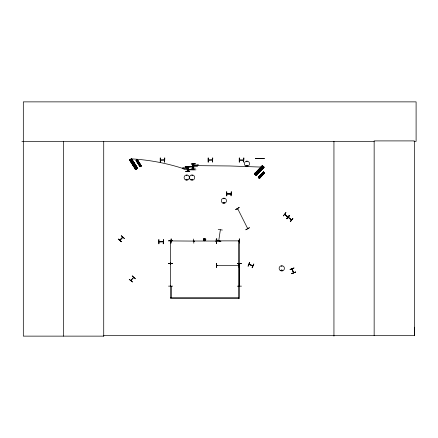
<?xml version="1.0" encoding="UTF-8"?>
<svg xmlns="http://www.w3.org/2000/svg" width="438" height="438" viewBox="0 0 438 438"><rect width="100%" height="100%" fill="white"/><g stroke="black" fill="none" stroke-linecap="round" stroke-linejoin="round"><path stroke-width="0.66" d="M291.533 219.876L288.357 217.215M414.052 141.359L416.1 141.359L416.1 101.868L23.313 101.868L23.313 336.132L103.784 336.132L103.729 335.672L414.353 335.672L414.414 327.202M291.976 268.992L293.526 272.797L291.938 268.899M292.086 269.26L292.124 268.839M293.487 272.305L293.504 272.748M218.212 229.413L222.351 230.032M218.721 240.851L220.358 229.835M170.732 264.125L170.546 263.709M239.46 264.152L239.471 263.769L239.466 286.069M186.331 179.52C188.329 178.381 186.205 180.587 186.55 179.848M186.938 175.446L186.517 175.331L186.966 175.392M191.68 179.52C192.731 178.299 192.304 180.73 191.718 179.618M191.8 179.52C192.55 178.578 192.216 180.544 191.844 179.46M223.626 202.619C224.13 203.643 224.245 201.907 223.687 202.57M224.294 202.799C223.594 201.343 223.375 203.801 224.229 202.882M246.725 161.507L247.174 161.447L246.753 161.562M246.704 165.635C247.492 164.715 246.966 166.719 246.709 165.498M247.344 165.745C246.474 164.381 246.682 166.648 247.224 165.903M281.393 270.197C282.203 271.784 282.176 268.828 281.42 270.399M282.023 270.366C281.497 269.271 281.497 271.341 282.056 270.23M204.415 240.309L204.502 239.466L204.064 240.15L205.115 240.057L205.022 239.006L203.977 239.099L204.064 240.15M204.568 239.46L204.672 238.847M170.71 241.267L170.689 240.856M170.524 263.796L170.546 264.169M170.71 264.114L170.705 263.764L170.546 264.13M170.71 286.03L170.541 285.696L170.546 286.118M133.793 277.478L130.885 280.391M248.204 266.227L249.676 262.307M248.007 266.151L249.534 262.252M252.77 265.943L252.825 265.663L249.08 264.224M252.129 267.766L253.843 263.939L252.102 267.755M186.489 179.383C186.676 180.494 187.322 178.863 186.561 179.345M224.081 198.666C223.692 197.691 223.741 199.438 224.081 198.458M281.979 266.288L281.618 266.014L281.837 266.375M193.065 166.237L193.525 166.237M237.67 208.641L247.684 228.592L247.344 228.247M170.541 262.805L170.546 263.271M170.71 263.26L170.689 262.849M159.098 241.831L163.193 241.76L159.032 241.853M171.17 240.933L193.585 241.081M194.237 241.228L193.881 241.009L216.268 241.042M216.257 241.207L215.808 241.19L216.18 240.999M217.067 265.554L216.602 265.554M239.23 241.015L238.787 240.845M160.428 159.98L164.6 159.958L160.483 160.138M208.335 159.98L212.507 159.958L208.389 160.138M239.438 159.98L243.627 160.127L239.427 160.171M226.939 193.93L231.05 193.935L226.939 193.7M293.652 272.677L292.173 268.916M119.935 240.221L122.678 237.177M120.286 240.144C118.775 240.544 123.631 236.46 122.399 237.489M192.244 175.556L191.888 175.277L192.266 175.496M192.298 179.646L192.019 179.766M159.01 241.639L163.193 241.612M193.207 240.916L193.541 240.933M193.903 241.042L194.237 241.207M194.269 241.201L193.946 241.228M216.213 241.201L215.89 240.999M216.815 240.873L217.281 240.867L216.826 241.042M216.87 240.856L217.226 240.856M238.551 265.412L239.006 265.576L238.639 265.368M288.242 217.39L291.478 220.018L288.297 217.357M286.611 218.578L289.299 215.37L289.655 215.666L286.967 218.88L286.611 218.578L289.343 215.408M286.791 218.726L289.48 215.518M290.224 221.601L292.885 218.376M290.339 221.699L292.863 218.354L290.356 221.716M204.623 239.487L205.022 239.006M120.061 240.391L122.832 237.292M121.512 241.743L118.233 239.132L121.507 241.749M124.299 238.617L121.211 235.786M135.26 278.798L132.172 275.973M130.885 280.451L133.645 277.358M132.473 281.924L129.194 279.313L132.435 281.968M262.346 165.613L254.533 173.826L262.307 165.58L264.07 167.239M254.609 173.902L262.428 165.69M254.692 173.985L262.51 165.772M254.724 174.012L262.548 165.805M254.823 174.11L262.608 165.865M254.889 174.171L262.707 165.958L254.905 174.187M255.447 173.782L262.844 166.084M255.146 174.401L255.606 174.839M255.759 174.981L263.534 166.73M256.411 174.68L263.775 166.96M256.016 175.227L263.829 167.015M256.049 175.26L263.868 167.048M256.148 175.353L263.95 167.124M256.214 175.419L264.032 167.206M264.059 167.234L256.252 175.452L254.494 173.793M258.256 177.363L263.452 171.866L264.618 172.966L259.406 178.447L258.234 177.335M258.321 177.423L263.523 171.931M258.387 177.483L263.577 171.986M258.453 177.549L263.643 172.046M258.519 177.609L263.72 172.123M258.59 177.675L263.796 172.194M258.666 177.74L258.973 178.036M258.825 177.757L259.115 177.538M259.05 178.107L264.267 172.632M259.126 178.178L264.349 172.714L259.203 178.255M259.247 178.293L264.421 172.78M259.323 178.37L264.53 172.879M259.4 178.441L264.596 172.944M136.497 168.854L136.273 168.466M239.296 263.786L239.301 264.163M131.444 158.813L129.549 160.029L135.676 169.566L137.707 168.252M130.305 160.91L132.068 159.777M130.721 161.556L132.484 160.423M131.345 162.525L133.103 161.392M131.893 163.385L133.656 162.252M136.421 160.998L137.598 160.248M136.7 161.43L137.877 160.675M132.517 164.354L134.274 163.221M137.116 162.076L138.288 161.321M137.483 162.651L138.654 161.896M137.899 163.297L139.07 162.542M135.183 168.504L136.946 167.371M135.068 168.964L137.417 167.458M139.678 166.068L140.85 165.312M135.112 169.041L137.461 167.53M136.207 168.471L136.497 168.307M139.596 166.374L141.162 165.367M136.475 168.887L136.711 168.734M141.359 165.898L140.007 166.774L135.944 160.396L137.269 159.536L141.354 165.903M235.66 209.506L239.307 207.442L235.682 209.556M237.653 208.614L237.697 209.052M237.637 208.986L237.631 208.608M245.855 229.769L249.485 227.672L245.86 229.786M193.503 166.298L193.525 165.947M290.022 269.419L293.925 267.903M290.087 269.578L293.98 268.045M295.546 272.02L291.724 273.745L295.535 271.993M291.664 273.586L295.557 272.047M203.845 239.832L204.431 239.619M204.655 239.537L205.247 239.323M193.612 239.022L193.815 243.205M216.805 238.852L216.596 243.041L216.772 238.852M216.514 243.205L216.257 239.022L216.498 243.205M239.449 238.852L239.455 243.035M158.764 239.624L158.808 243.807M168.526 240.812L172.709 240.61L168.526 240.873M171.214 240.933L171.636 241.075L171.187 241.103M193.541 241.081L193.207 241.103M217.237 240.873L216.859 240.873L239.23 240.873M238.809 240.873L239.186 240.873M168.526 263.342L172.709 263.315M168.52 263.506L172.709 263.462M168.526 263.66L172.709 263.665M239.028 263.391L239.055 267.574M237.276 263.523L241.458 263.517M237.276 263.698L241.464 263.671M217.067 265.406L216.602 265.412L238.973 265.373M217.024 265.406L216.646 265.554L217.024 265.554M168.526 286.134L172.709 286.134M241.464 286.14L237.276 286.195M21.9 141.523L23.313 141.518M23.313 141.359L374.151 141.359M160.193 157.959L160.215 162.148M208.105 157.959L208.121 162.148M212.753 157.959L212.523 162.148L212.731 157.959M255.403 158.512L259.619 158.512L255.403 158.556M264.207 158.529L259.997 158.529L264.207 158.578M164.611 162.148L164.825 157.959M239.438 162.148L239.383 157.959M192.857 165.104L197.379 165.044M192.857 165.219L197.379 165.279M193.065 165.86L193.525 165.86M193.065 166.035L193.525 166.035M193.065 166.15L193.525 166.15M193.065 166.325L193.525 166.325M189.375 166.539L197.576 166.539M193.016 166.632L193.421 166.654L193.016 166.862M193.421 166.675L185.602 166.966L189.785 166.736M193.421 166.818L185.006 166.823L190.316 166.873M183.61 168.011L187.097 168.011L183.61 168.247M187.097 168.072L188.132 168.072M187.097 168.187L188.132 168.187M191.203 168.197L195.386 168.214M187.459 168.827L187.924 168.827M187.88 168.915L187.519 168.882L187.546 169.249M187.459 169.002L187.924 169.002M187.459 169.117L187.924 169.117M187.459 169.292L187.924 169.292M183.774 169.506L191.975 169.506M187.568 169.643L194.428 169.785M187.568 169.807L195.983 169.84M226.835 193.979L231.05 193.979M226.851 195.906L226.791 191.724M170.617 297.741L238.551 297.741M203.812 239.449L204.426 239.559L203.977 239.099M204.661 239.597L205.28 239.706M237.653 209.008L237.506 208.723M248.926 264.338L252.846 265.877M252.83 265.921L249.003 264.415M287.815 217.007L284.667 214.379L287.947 216.848M170.53 241.267L170.546 240.9L170.546 263.227M204.634 239.652L205.115 240.057M121.315 235.671L124.441 238.458M118.348 239L121.474 241.787M132.276 275.852L135.402 278.639M261.634 166.522L263.15 167.968M262.619 168.526L261.103 167.081L229.709 165.969L198.31 165.668L198.31 164.639M260.309 167.913L261.825 169.358M259.603 168.652L261.119 170.097M262.992 172.49L264.005 173.453M262.641 172.862L263.654 173.82M258.809 169.484L260.325 170.929M262.11 173.415L263.123 174.379M261.639 173.908L262.652 174.871M261.114 174.466L262.121 175.424M255.409 173.065L256.925 174.505M254.932 173.059L256.958 174.981M254.872 173.119L256.898 175.047M258.842 176.853L259.854 177.812M258.524 176.848L259.876 178.129L258.486 176.892M255.71 174.11L255.6 174.565M137.242 159.552L141.277 165.947L137.116 159.635M137.045 159.684L141.173 166.013M137.012 159.7L141.047 166.095L136.952 159.744M136.864 159.799L140.943 166.161M140.861 166.221L140.499 166.451M136.327 160.149L140.412 166.511M136.251 160.198L140.324 166.571M140.231 166.626L136.152 160.264L140.16 166.675M136.01 160.357L140.083 166.725M131.531 158.742L137.663 168.28L131.575 158.715L130.957 159.114L136.771 168.061M131.438 158.802L137.57 168.34M131.345 158.863L136.749 167.278M131.301 158.89L136.716 167.305M136.809 167.464L137.428 168.427M131.597 159.498L136.995 167.918M131.115 159.01L137.225 168.564L131.077 159.032M136.957 168.734L136.421 169.079M130.124 159.662L136.295 169.172M129.889 159.81L136.026 169.342M129.818 159.859L135.95 169.391M129.779 159.881L135.911 169.418M129.686 159.941L135.796 169.49M129.588 160.001L135.681 169.561M247.492 228.22L247.662 228.554M204.289 238.88L204.502 239.466M204.584 239.69L204.798 240.276M170.502 286.03L170.546 263.753M239.274 238.852L239.296 241.842M216.284 239.022L216.339 243.205M158.939 239.619L158.967 243.807M414.353 335.672L414.353 140.905L374.151 140.905L374.151 335.672M333.942 141.359L333.942 336.132M264.163 158.578L263.786 158.529M260.44 158.529L260.041 158.578M259.57 158.556L259.192 158.512M255.852 158.512L255.453 158.556M239.225 157.959L239.225 162.148M238.551 298.557L238.551 241.25L239.367 241.25L239.367 298.557L170.617 298.557L170.617 286.578L171.433 286.578L171.433 297.741M226.638 191.724L226.638 195.906M208.274 157.959L208.274 162.148M197.379 164.639L197.379 165.684M193.738 163.998L193.76 168.187M193.558 163.998L193.525 168.187M192.829 163.998L192.851 168.187M188.159 166.966L188.137 171.154M187.984 166.966L187.957 171.154L187.924 166.966M187.404 166.966L187.459 171.154M187.229 166.966L187.245 171.154M183.61 167.606L183.61 168.652M182.679 167.606L182.679 168.652M164.672 157.959L164.644 162.148M160.368 157.959L160.368 162.148M103.724 141.359L103.724 336.132M63.521 141.359L63.521 336.132M131.296 158.863A207.475 206.057 -90 0 1 182.679 168.389M284.733 214.368L287.941 217.029L284.733 214.368M132.632 163.204C133.283 164.951 133.951 161.885 132.632 163.204M137.975 162.531C138.408 163.697 138.851 161.649 137.975 162.531M259.515 169.681C260.128 171.444 260.862 168.395 259.515 169.681M261.579 174.598C261.99 175.769 262.482 173.738 261.579 174.598M216.733 240.643L220.872 241.289L216.733 240.643M285.91 212.534L283.402 215.89L285.91 212.534M263.638 166.829L255.825 175.047L263.654 166.845M203.654 238.617C202.455 244.004 209.14 237.834 203.654 238.617M171.159 238.913L170.973 243.101L171.159 238.913M163.412 239.591L163.237 243.78L163.412 239.591M216.591 263.391L216.405 267.58L216.58 263.391M243.856 157.959L243.627 162.148L243.84 157.959M195.386 163.768L191.203 163.998L195.386 163.768M189.785 171.154L185.602 171.384L189.785 171.154M231.269 191.724L231.04 195.906L231.253 191.724M136.152 169.26L130.042 159.711L136.136 169.271M193.054 168.187L193.065 163.998L193.032 168.187M280.457 270.64A2.65 2.65 0 0 0 284.432 268.346A2.65 2.65 0 0 0 280.457 266.052A2.65 2.65 0 0 0 280.457 270.64M245.658 165.931A2.595 2.595 0 0 0 249.55 163.681A2.595 2.595 0 0 0 245.658 161.436A2.595 2.595 0 0 0 245.658 165.931M222.603 202.986A2.595 2.595 0 0 0 226.495 200.735A2.595 2.595 0 0 0 222.603 198.491A2.595 2.595 0 0 0 222.603 202.986M190.76 179.859A2.65 2.65 0 0 0 194.729 177.565A2.65 2.65 0 0 0 190.76 175.271A2.65 2.65 0 0 0 190.76 179.859M185.427 179.832A2.617 2.617 0 0 0 189.353 177.565A2.617 2.617 0 0 0 185.427 175.299A2.617 2.617 0 0 0 185.427 179.832"/></g></svg>
